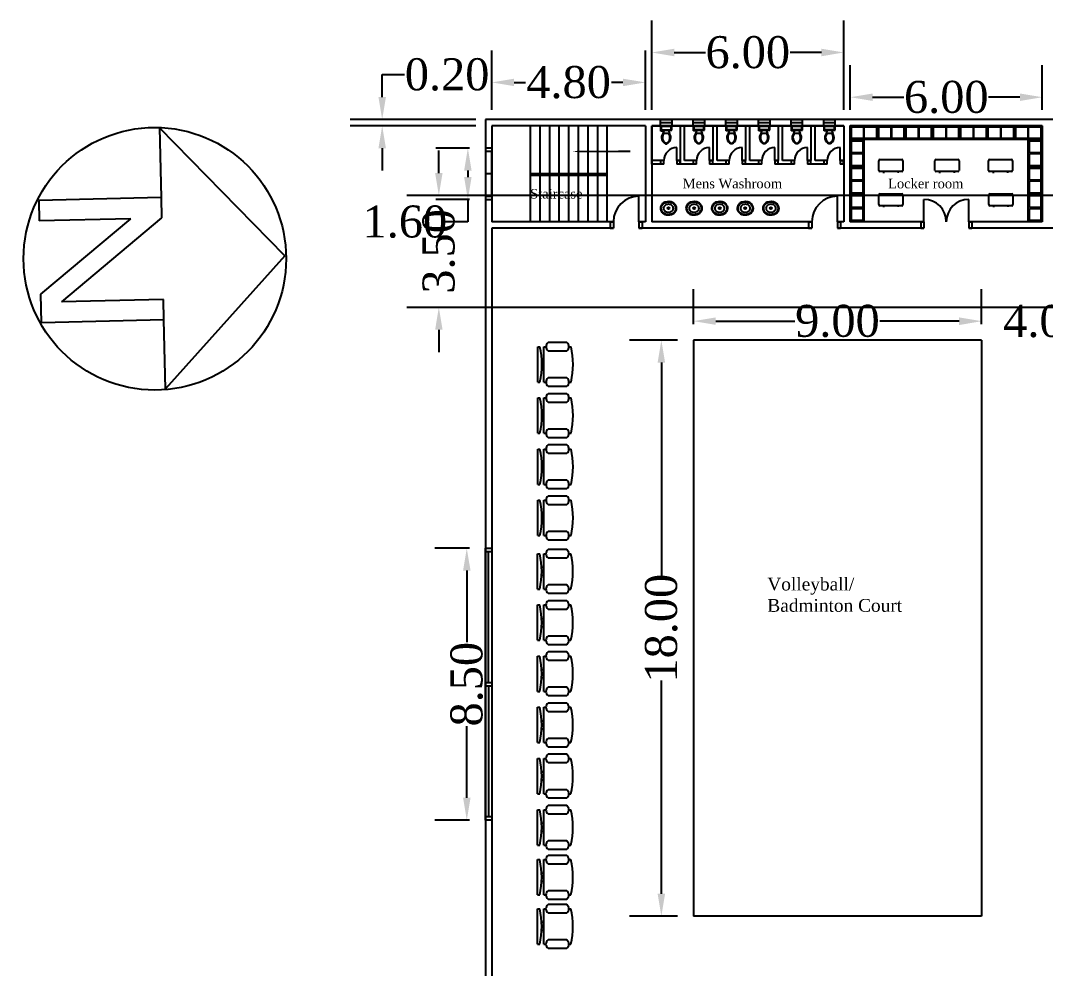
# Model space of a CAD drawing. Header units: metres. Extents: x 31 to 289, y -25 to 127.
# Drawn here: x 31.29 to 63.31, y 21.12 to 50.75 of the extents above; entities that cross this region are included whole.
import ezdxf
from ezdxf import colors
from ezdxf.entities.mleader import LeaderData, LeaderLine
from ezdxf.math import Vec2, Vec3

# ---------------------------------------------------------------- set-up
doc = ezdxf.new("R2010")
doc.units = ezdxf.units.M
doc.header["$MEASUREMENT"] = 0
for name, color, linetype in [('courts', 90, 'Continuous'), ('dim', 50, 'Continuous'), ('dw', 160, 'Continuous'), ('obj', 213, 'Continuous'), ('txt', 130, 'Continuous')]:
    doc.layers.add(name, color=color, linetype=linetype)
doc.styles.get("Standard").update_dxf_attribs({"font": 'times.ttf', "height": 1})
doc.dimstyles.new('1-1m', dxfattribs={"dimtxt": 0.7, "dimasz": 0.7, "dimexe": 1, "dimexo": 0.5, "dimgap": 0.09, "dimtad": 0, "dimtoh": 1, "dimzin": 0, "dimdsep": 46, "dimtxsty": 'Standard', "dimcen": 0.09, "dimclrd": 2, "dimclrt": 2, "dimadec": 0, "dimazin": 0, "dimtfac": 1, "dimtofl": 0, "dimtmove": 0, "dimatfit": 3, "dimfxl": 1, "dimtolj": 1, "dimtzin": 0, "dimarcsym": 0})

# ---------------------------------------------------------------- blocks, each defined once
blk = doc.blocks.new('d1')
at = {"layer": 'dw'}
for p, q in [((0.9, 0.2), (0.9, 1)), ((0, 0.2), (0.1, 0.2)), ((0, 0.2), (0, 0)), ((0, 0), (0.1, 0)), ((0.1, 0.2), (0.1, 0)), ((0.9, 0.2), (1, 0.2)), ((0.9, 0.2), (0.9, 0)), ((0.9, 0), (1, 0)), ((1, 0.2), (1, 0))]:
    blk.add_line(p, q, dxfattribs=at)
blk.add_arc((0.9, 0.2), 0.8, 90, 180, dxfattribs=at)
blk = doc.blocks.new('dd1')
at = {"layer": 'dw'}
for p, q in [((0.1, 0.2), (0.1, 0.9)), ((1.5, 0.2), (1.5, 0.9)), ((0, 0.2), (0.1, 0.2)), ((0, 0.2), (0, 0)), ((0, 0), (0.1, 0)), ((0.1, 0.2), (0.1, 0)), ((1.5, 0.2), (1.6, 0.2)), ((1.5, 0.2), (1.5, 0)), ((1.5, 0), (1.6, 0)), ((1.6, 0.2), (1.6, 0))]:
    blk.add_line(p, q, dxfattribs=at)
for centre, start, end in [((0.1, 0.2), 0, 90), ((1.5, 0.2), 90, 180)]:
    blk.add_arc(centre, 0.7, start, end, dxfattribs=at)
blk = doc.blocks.new('Toilet - top')
for p, q in [((-10, -8.5), (-8, -8.5)), ((-10, -9.5), (-10, -8.5)), ((-7, -9.5), (-10, -9.5)), ((-8, -8.5), (-8, -8)), ((-7, -8), (-7, -9.5)), ((-4, -8), (-6, -14)), ((4, -14), (-4, -14)), ((4, -8), (6, -14)), ((9.5, -6), (9.5, -2))]:
    blk.add_line(p, q)
blk.add_lwpolyline([(10.5, -8), (10.5, 0), (-10.5, 0), (-10.5, -8)], close=True)
for points in [[(-9.5, -2), (-9.5, -6)], [(8.5, -1), (-8.5, -1)], [(-8.5, -7), (8.5, -7)]]:
    blk.add_lwpolyline(points)
for centre, radius, start, end in [((-8.6, -1.9), 0.884, 81.8699, 188.1301), ((-8.6, -6.1), 0.884, 171.8699, 278.1301), ((3.5, -21.6), 12.2, 141.4691, 247.9714), ((4.2, -21.8), 11.3, 136.3677, 238.9468), ((-3.5, -21.6), 12.2, 292.0284, 38.5307), ((-4.2, -21.8), 11.3, 301.053, 43.6321), ((8.6, -1.9), 0.884, 351.8699, 98.1301), ((8.6, -6.1), 0.884, 261.8699, 8.1301), ((0, -27.9), 4, 245.7318, 294.2682), ((0, -29), 4, 254.8605, 285.1395)]:
    blk.add_arc(centre, radius, start, end)
blk = doc.blocks.new('Sink - Oval top')
for p, q in [((-1, 0), (1, 0)), ((0, 1), (0, -1))]:
    blk.add_line(p, q)
at = {"linetype": 'Continuous'}
for points in [[(-12.2, 0.4, 0.117634), (-11.5, -3.4, 0.104469), (-8.9, -6.8, 0.090016), (-5.1, -9.1, 0.08192), (-0.3, -10, 0.08192), (4.5, -9.4, 0.090016), (8.4, -7.4, 0.104469), (11.2, -4.1, 0.117634), (12.2, -0.4, 0.117634), (11.5, 3.4, 0.104469), (8.9, 6.8, 0.090016), (5.1, 9.1, 0.08192), (0.3, 10, 0.08192), (-4.5, 9.4, 0.090016), (-8.4, 7.4, 0.104469), (-11.2, 4.1, 0.117634)], [(-11.3, 0.2, 0.118622), (-10.5, -3.3, 0.104678), (-8.1, -6.4, 0.089562), (-4.5, -8.4, 0.081185), (-0.1, -9.2, 0.081185), (4.3, -8.5, 0.089562), (7.9, -6.6, 0.104678), (10.4, -3.5, 0.118622), (11.3, -0.2, 0.118622), (10.5, 3.3, 0.104678), (8.1, 6.4, 0.089562), (4.5, 8.4, 0.081185), (0.1, 9.2, 0.081185), (-4.3, 8.5, 0.089562), (-7.9, 6.6, 0.104678), (-10.4, 3.5, 0.118622)], [(-7.4, 0.1, 0.118283), (-6.9, -2.2, 0.104607), (-5.3, -4.2, 0.089718), (-3, -5.5, 0.081436), (-0.1, -6, 0.081436), (2.8, -5.6, 0.089718), (5.2, -4.3, 0.104607), (6.9, -2.3, 0.118283), (7.4, -0.1, 0.118283), (6.9, 2.2, 0.104607), (5.3, 4.2, 0.089718), (3, 5.5, 0.081436), (0.1, 6, 0.081436), (-2.8, 5.6, 0.089718), (-5.2, 4.3, 0.104607), (-6.9, 2.3, 0.118283)]]:
    blk.add_lwpolyline(points, format="xyb", close=True, dxfattribs=at)
for radius in [1.5, 1]:
    blk.add_circle((0, 0), radius)
blk = doc.blocks.new('Wall Cabinet - 18 x 36 in front')
for p, q in [((17.5, -1.5), (17.5, -16.5)), ((18.5, -16.5), (18.5, -1.5))]:
    blk.add_line(p, q)
blk.add_lwpolyline([(0, -18), (0, 0), (36, 0), (36, -18)], close=True)
for points in [[(17.5, -16.5), (1.5, -16.5), (1.5, -1.5), (17.5, -1.5)], [(18.5, -1.5), (34.5, -1.5), (34.5, -16.5), (18.5, -16.5)]]:
    blk.add_lwpolyline(points)
blk = doc.blocks.new('Desk - 30 x 60 in.')
at = {"linetype": 'Continuous'}
for p, q in [((-26.999995, 0), (26.999995, 0)), ((-29.999995, -27), (-29.999995, -3)), ((29.999995, -3), (29.999995, -27)), ((26.999995, -30), (-26.999995, -30)), ((-20.000005, -30), (-20.000005, -31)), ((-20.000005, -31), (-16.000005, -31)), ((-16.000005, -31), (-16.000005, -30)), ((15.999995, -31), (15.999995, -30)), ((19.999995, -31), (15.999995, -31)), ((19.999995, -30), (19.999995, -31))]:
    blk.add_line(p, q, dxfattribs=at)
for centre, start, end in [((-26.499995, -3.5), 98.1301, 171.8699), ((26.499995, -3.5), 8.130102, 81.8699), ((-26.499995, -26.5), 188.1301, 261.8699), ((26.499995, -26.5), 278.1301, 351.8699)]:
    blk.add_arc(centre, 3.535534, start, end, dxfattribs=at)
blk = doc.blocks.new('Chair - Desk')
at = {"linetype": 'Continuous'}
for p, q in [((-8.5, 0), (-8.5, -1)), ((-8.5, 0), (8.5, 0)), ((8.5, 0), (8.5, -1)), ((-8.5, -3), (-8.5, -4)), ((-8.5, -3), (8.5, -3)), ((-2, -3), (-2, -1.9355)), ((2, -1.9576), (2, -3)), ((8.5, -3), (8.5, -4)), ((-10.5, -5), (-10.5, -14)), ((-6.5, -14), (-6.5, -5)), ((6.5, -5), (6.5, -14)), ((10.5, -14), (10.5, -5)), ((-8.5, -15), (-8.5, -16)), ((8.5, -15), (8.5, -16))]:
    blk.add_line(p, q, dxfattribs=at)
for centre, radius, start, end in [((-8.5, -6.5), 2.5, 36.8699, 143.1301), ((0, 34.625), 36.625, 256.5803, 283.4197), ((8.5, -6.5), 2.5, 36.8699, 143.1301), ((-8.5, -12.5), 2.5, 216.8699, 323.1301), ((8.5, -12.5), 2.5, 216.8699, 323.1301), ((0, 19.625), 36.625, 256.5803, 283.4197)]:
    blk.add_arc(centre, radius, start, end, dxfattribs=at)
blk = doc.blocks.new('w1')
at = {"layer": 'dw'}
for p, q in [((-0.2, 0), (0, 0)), ((-0.2, -8.5), (-0.2, 0)), ((0, 0), (0, -8.5)), ((-0.2, -0.1), (0, -0.1)), ((-0.1, -4.2), (-0.1, -0.1)), ((-0.2, -4.2), (0, -4.2)), ((-0.2, -4.3), (0, -4.3)), ((-0.1, -4.3), (-0.1, -8.4)), ((0, -8.4), (-0.2, -8.4)), ((0, -8.5), (-0.2, -8.5))]:
    blk.add_line(p, q, dxfattribs=at)
blk = doc.blocks.new('*D38')
at = {"layer": 'Defpoints', "color": 0, "transparency": 16777216}
for p in [(50.812, 48.817), (46.012, 47.46), (50.812, 47.46)]:
    blk.add_point(p, dxfattribs=at)
at = {"layer": 'dim', "color": 0, "lineweight": -2, "transparency": 16777216}
for p, q in [((46.012, 47.96), (46.012, 49.817)), ((50.812, 47.96), (50.812, 49.817))]:
    blk.add_line(p, q, dxfattribs=at)
at = {"layer": 'dim', "color": 2, "lineweight": -2, "transparency": 16777216}
for p, q in [((46.712, 48.817), (47.068, 48.817)), ((50.112, 48.817), (49.756, 48.817))]:
    blk.add_line(p, q, dxfattribs=at)
at = {"layer": 'dim', "color": 2, "transparency": 16777216}
for points in [[(46.712, 48.933), (46.712, 48.7), (46.012, 48.817)], [(50.112, 48.933), (50.112, 48.7), (50.812, 48.817)]]:
    blk.add_solid(points, dxfattribs=at)
at = {"layer": 'dim', "color": 2, "transparency": 16777216, "insert": (48.412, 48.817), "char_height": 1, "attachment_point": 5}
blk.add_mtext('\\A1;4.80', dxfattribs=at)
blk = doc.blocks.new('*D39')
at = {"layer": 'Defpoints', "color": 0, "transparency": 16777216}
for p in [(57.012, 49.752), (51.012, 47.46), (57.012, 47.46)]:
    blk.add_point(p, dxfattribs=at)
at = {"layer": 'dim', "color": 0, "lineweight": -2, "transparency": 16777216}
for p, q in [((51.012, 47.96), (51.012, 50.752)), ((57.012, 47.96), (57.012, 50.752))]:
    blk.add_line(p, q, dxfattribs=at)
at = {"layer": 'dim', "color": 2, "lineweight": -2, "transparency": 16777216}
for p, q in [((51.712, 49.752), (52.688, 49.752)), ((56.312, 49.752), (55.336, 49.752))]:
    blk.add_line(p, q, dxfattribs=at)
at = {"layer": 'dim', "color": 2, "transparency": 16777216}
for points in [[(51.712, 49.869), (51.712, 49.635), (51.012, 49.752)], [(56.312, 49.869), (56.312, 49.635), (57.012, 49.752)]]:
    blk.add_solid(points, dxfattribs=at)
at = {"layer": 'dim', "color": 2, "transparency": 16777216, "insert": (54.012, 49.752), "char_height": 1, "attachment_point": 5}
blk.add_mtext('\\A1;6.00', dxfattribs=at)
blk = doc.blocks.new('*D40')
at = {"layer": 'Defpoints', "color": 0, "transparency": 16777216}
for p in [(57.212, 48.354), (57.212, 47.46), (63.212, 47.46)]:
    blk.add_point(p, dxfattribs=at)
at = {"layer": 'dim', "color": 0, "lineweight": -2, "transparency": 16777216}
for p, q in [((57.212, 47.96), (57.212, 49.354)), ((63.212, 47.96), (63.212, 49.354))]:
    blk.add_line(p, q, dxfattribs=at)
at = {"layer": 'dim', "color": 2, "lineweight": -2, "transparency": 16777216}
for p, q in [((57.912, 48.354), (58.888, 48.354)), ((62.512, 48.354), (61.536, 48.354))]:
    blk.add_line(p, q, dxfattribs=at)
at = {"layer": 'dim', "color": 2, "transparency": 16777216}
for points in [[(57.912, 48.471), (57.912, 48.237), (57.212, 48.354)], [(62.512, 48.471), (62.512, 48.237), (63.212, 48.354)]]:
    blk.add_solid(points, dxfattribs=at)
at = {"layer": 'dim', "color": 2, "transparency": 16777216, "insert": (60.212, 48.354), "char_height": 1, "attachment_point": 5}
blk.add_mtext('\\A1;6.00', dxfattribs=at)
blk = doc.blocks.new('*D44')
at = {"layer": 'Defpoints', "color": 0, "transparency": 16777216}
for p in [(61.312, 41.356), (52.312, 40.76), (61.312, 40.76)]:
    blk.add_point(p, dxfattribs=at)
at = {"layer": 'dim', "color": 0, "lineweight": -2, "transparency": 16777216}
for p, q in [((52.312, 41.26), (52.312, 42.356)), ((61.312, 41.26), (61.312, 42.356))]:
    blk.add_line(p, q, dxfattribs=at)
at = {"layer": 'dim', "color": 2, "lineweight": -2, "transparency": 16777216}
for p, q in [((53.012, 41.356), (55.485, 41.356)), ((60.612, 41.356), (58.138, 41.356))]:
    blk.add_line(p, q, dxfattribs=at)
at = {"layer": 'dim', "color": 2, "transparency": 16777216}
for points in [[(53.012, 41.473), (53.012, 41.24), (52.312, 41.356)], [(60.612, 41.473), (60.612, 41.24), (61.312, 41.356)]]:
    blk.add_solid(points, dxfattribs=at)
at = {"layer": 'dim', "color": 2, "transparency": 16777216, "insert": (56.812, 41.356), "char_height": 1, "attachment_point": 5}
blk.add_mtext('\\A1;9.00', dxfattribs=at)
blk = doc.blocks.new('*D45')
at = {"layer": 'Defpoints', "color": 0, "transparency": 16777216}
for p in [(65.312, 41.352), (61.312, 40.76), (65.312, 40.76)]:
    blk.add_point(p, dxfattribs=at)
at = {"layer": 'dim', "color": 0, "lineweight": -2, "transparency": 16777216}
for p, q in [((61.312, 41.26), (61.312, 42.352)), ((65.312, 41.26), (65.312, 42.352))]:
    blk.add_line(p, q, dxfattribs=at)
at = {"layer": 'dim', "color": 2, "lineweight": -2, "transparency": 16777216}
for p, q in [((60.612, 41.352), (59.912, 41.352)), ((66.012, 41.352), (66.712, 41.352))]:
    blk.add_line(p, q, dxfattribs=at)
at = {"layer": 'dim', "color": 2, "transparency": 16777216}
for points in [[(60.612, 41.468), (60.612, 41.235), (61.312, 41.352)], [(66.012, 41.468), (66.012, 41.235), (65.312, 41.352)]]:
    blk.add_solid(points, dxfattribs=at)
at = {"layer": 'dim', "color": 2, "transparency": 16777216, "insert": (63.312, 41.352), "char_height": 1, "attachment_point": 5}
blk.add_mtext('\\A1;4.00', dxfattribs=at)
blk = doc.blocks.new('*D47')
at = {"layer": 'Defpoints', "color": 0, "transparency": 16777216}
for p in [(52.312, 40.76), (51.311, 22.76), (52.312, 22.76)]:
    blk.add_point(p, dxfattribs=at)
at = {"layer": 'dim', "color": 0, "lineweight": -2, "transparency": 16777216}
for p, q in [((51.812, 40.76), (50.311, 40.76)), ((51.812, 22.76), (50.311, 22.76))]:
    blk.add_line(p, q, dxfattribs=at)
at = {"layer": 'dim', "color": 2, "lineweight": -2, "transparency": 16777216}
for p, q in [((51.311, 40.06), (51.311, 33.398)), ((51.311, 23.46), (51.311, 30.122))]:
    blk.add_line(p, q, dxfattribs=at)
at = {"layer": 'dim', "color": 2, "transparency": 16777216}
for points in [[(51.194, 40.06), (51.428, 40.06), (51.311, 40.76)], [(51.194, 23.46), (51.428, 23.46), (51.311, 22.76)]]:
    blk.add_solid(points, dxfattribs=at)
at = {"layer": 'dim', "color": 2, "transparency": 16777216, "insert": (51.311, 31.76), "char_height": 1, "attachment_point": 5, "rotation": 90}
blk.add_mtext('\\A1;18.00', dxfattribs=at)
blk = doc.blocks.new('*D56')
at = {"layer": 'Defpoints', "color": 0, "transparency": 16777216}
for p in [(45.812, 34.26), (45.232, 25.76), (45.812, 25.76)]:
    blk.add_point(p, dxfattribs=at)
at = {"layer": 'dim', "color": 0, "lineweight": -2, "transparency": 16777216}
for p, q in [((45.312, 34.26), (44.232, 34.26)), ((45.312, 25.76), (44.232, 25.76))]:
    blk.add_line(p, q, dxfattribs=at)
at = {"layer": 'dim', "color": 2, "lineweight": -2, "transparency": 16777216}
for p, q in [((45.232, 33.56), (45.232, 31.321)), ((45.232, 26.46), (45.232, 28.699))]:
    blk.add_line(p, q, dxfattribs=at)
at = {"layer": 'dim', "color": 2, "transparency": 16777216}
for points in [[(45.116, 33.56), (45.349, 33.56), (45.232, 34.26)], [(45.116, 26.46), (45.349, 26.46), (45.232, 25.76)]]:
    blk.add_solid(points, dxfattribs=at)
at = {"layer": 'dim', "color": 2, "transparency": 16777216, "insert": (45.232, 30.01), "char_height": 1, "attachment_point": 5, "rotation": 90}
blk.add_mtext('\\A1;8.50', dxfattribs=at)
blk = doc.blocks.new('*D60')
at = {"layer": 'Defpoints', "color": 0, "transparency": 16777216}
for p in [(45.812, 46.76), (45.266, 45.16), (45.812, 45.16)]:
    blk.add_point(p, dxfattribs=at)
at = {"layer": 'dim', "color": 0, "lineweight": -2, "transparency": 16777216}
for p, q in [((45.312, 46.76), (44.266, 46.76)), ((45.312, 45.16), (44.266, 45.16))]:
    blk.add_line(p, q, dxfattribs=at)
at = {"layer": 'dim', "color": 2, "lineweight": -2, "transparency": 16777216}
for p, q in [((45.266, 46.06), (45.266, 45.86)), ((45.266, 45.16), (45.266, 44.46)), ((45.266, 44.46), (44.566, 44.46))]:
    blk.add_line(p, q, dxfattribs=at)
at = {"layer": 'dim', "color": 2, "transparency": 16777216}
for points in [[(45.149, 46.06), (45.382, 46.06), (45.266, 46.76)], [(45.149, 45.86), (45.382, 45.86), (45.266, 45.16)]]:
    blk.add_solid(points, dxfattribs=at)
at = {"layer": 'dim', "color": 2, "transparency": 16777216, "insert": (43.297, 44.46), "char_height": 1, "attachment_point": 5}
blk.add_mtext('\\A1;1.60', dxfattribs=at)
blk = doc.blocks.new('*D67')
at = {"layer": 'Defpoints', "color": 0, "transparency": 16777216}
for p in [(42.589, 47.66), (46.012, 47.66), (46.012, 47.46)]:
    blk.add_point(p, dxfattribs=at)
at = {"layer": 'dim', "color": 2, "lineweight": -2, "transparency": 16777216}
for p, q in [((42.589, 48.36), (42.589, 49.06)), ((42.589, 49.06), (43.289, 49.06)), ((42.589, 46.76), (42.589, 46.06))]:
    blk.add_line(p, q, dxfattribs=at)
at = {"layer": 'dim', "color": 0, "lineweight": -2, "transparency": 16777216}
for p, q in [((45.512, 47.66), (41.589, 47.66)), ((45.512, 47.46), (41.589, 47.46))]:
    blk.add_line(p, q, dxfattribs=at)
at = {"layer": 'dim', "color": 2, "transparency": 16777216}
for points in [[(42.473, 48.36), (42.706, 48.36), (42.589, 47.66)], [(42.473, 46.76), (42.706, 46.76), (42.589, 47.46)]]:
    blk.add_solid(points, dxfattribs=at)
at = {"layer": 'dim', "color": 2, "transparency": 16777216, "insert": (44.618, 49.06), "char_height": 1, "attachment_point": 5}
blk.add_mtext('\\A1;0.20', dxfattribs=at)
blk = doc.blocks.new('*D117')
at = {"layer": 'Defpoints', "color": 0, "transparency": 16777216}
for p in [(87.761, 45.285), (44.359, 41.785), (87.761, 41.785)]:
    blk.add_point(p, dxfattribs=at)
at = {"layer": 'dim', "color": 2, "lineweight": -2, "transparency": 16777216}
for p, q in [((44.359, 45.985), (44.359, 46.685)), ((44.359, 41.085), (44.359, 40.385))]:
    blk.add_line(p, q, dxfattribs=at)
at = {"layer": 'dim', "color": 0, "lineweight": -2, "transparency": 16777216}
for p, q in [((87.261, 45.285), (43.359, 45.285)), ((87.261, 41.785), (43.359, 41.785))]:
    blk.add_line(p, q, dxfattribs=at)
at = {"layer": 'dim', "color": 2, "transparency": 16777216}
for points in [[(44.243, 45.985), (44.476, 45.985), (44.359, 45.285)], [(44.243, 41.085), (44.476, 41.085), (44.359, 41.785)]]:
    blk.add_solid(points, dxfattribs=at)
at = {"layer": 'dim', "color": 2, "transparency": 16777216, "insert": (44.359, 43.535), "char_height": 1, "attachment_point": 5, "rotation": 90}
blk.add_mtext('\\A1;3.50', dxfattribs=at)
blk = doc.blocks.new('North Arrow')
for p, q in [((0, 0), (-12.86, -11.999)), ((0, 0), (12.782, -11.999)), ((-12.86, -11.999), (-6, -11.999)), ((-6, -11.999), (-6, -23.999)), ((-6, -11.999), (-4, -11.999)), ((-4, -11.999), (4, -21.999)), ((4, -11.999), (4, -21.999)), ((6, -11.999), (4, -11.999)), ((12.782, -11.999), (6, -11.999)), ((6, -11.999), (6, -23.999)), ((3.195, -23.996), (-4, -15.002)), ((-4, -15.002), (-4, -23.999)), ((-6, -23.999), (-4, -23.999)), ((6, -23.999), (3.195, -23.999))]:
    blk.add_line(p, q)
blk.add_circle((-0.013, -12.745), 12.885)

msp = doc.modelspace()

# ---------------------------------------------------------------- linework, layer by layer
for p, q in [((45.812, 47.66), (45.812, -17.34)), ((80.812, 47.66), (45.812, 47.66)), ((46.012, 47.46), (46.012, 44.46)), ((50.812, 47.46), (46.012, 47.46)), ((47.212, 47.46), (47.212, 45.96)), ((47.512, 47.46), (47.512, 45.96)), ((47.812, 47.46), (47.812, 45.96)), ((48.112, 47.46), (48.112, 45.96)), ((48.412, 47.46), (48.412, 45.96)), ((48.712, 47.46), (48.712, 45.96)), ((49.012, 47.46), (49.012, 45.96)), ((49.312, 47.46), (49.312, 45.96)), ((49.612, 47.46), (49.612, 45.96)), ((50.812, 47.46), (50.812, 44.46)), ((51.012, 47.46), (51.012, 44.46)), ((57.012, 47.46), (51.012, 47.46)), ((51.012, 47.46), (57.012, 47.46)), ((51.012, 46.26), (51.012, 47.46)), ((51.912, 46.26), (51.912, 47.46)), ((52.032, 46.38), (52.032, 47.46)), ((52.932, 46.38), (52.932, 47.46)), ((53.052, 46.38), (53.052, 47.46)), ((53.952, 46.38), (53.952, 47.46)), ((54.072, 46.38), (54.072, 47.46)), ((54.972, 46.38), (54.972, 47.46)), ((55.092, 46.38), (55.092, 47.46)), ((55.992, 46.38), (55.992, 47.46)), ((56.112, 46.38), (56.112, 47.46)), ((57.012, 47.46), (57.012, 44.46)), ((57.012, 47.46), (57.012, 46.26)), ((57.212, 47.46), (57.212, 44.46)), ((63.212, 47.46), (57.212, 47.46)), ((63.212, 47.46), (63.212, 44.46)), ((51.392, 46.38), (51.012, 46.38)), ((51.392, 46.26), (51.012, 46.26)), ((51.912, 46.38), (51.792, 46.38)), ((52.412, 46.26), (51.792, 46.26)), ((52.412, 46.38), (52.032, 46.38)), ((52.932, 46.38), (52.812, 46.38)), ((53.432, 46.26), (52.812, 46.26)), ((53.432, 46.38), (53.052, 46.38)), ((53.952, 46.38), (53.832, 46.38)), ((54.452, 46.26), (53.832, 46.26)), ((54.452, 46.38), (54.072, 46.38)), ((54.972, 46.38), (54.852, 46.38)), ((55.472, 46.26), (54.852, 46.26)), ((55.472, 46.38), (55.092, 46.38)), ((55.992, 46.38), (55.872, 46.38)), ((56.492, 46.26), (55.872, 46.26)), ((56.492, 46.38), (56.112, 46.38)), ((57.012, 46.38), (56.892, 46.38)), ((57.012, 46.26), (56.892, 46.26)), ((49.612, 45.96), (47.212, 45.96)), ((47.212, 45.96), (47.212, 45.91)), ((49.612, 45.91), (47.212, 45.91)), ((47.212, 45.91), (47.212, 44.46)), ((47.512, 45.91), (47.512, 44.46)), ((47.812, 45.91), (47.812, 44.46)), ((48.112, 45.91), (48.112, 44.46)), ((48.412, 45.91), (48.412, 44.46)), ((48.712, 45.91), (48.712, 44.46)), ((49.012, 45.91), (49.012, 44.46)), ((49.312, 45.91), (49.312, 44.46)), ((49.612, 45.96), (49.612, 45.91)), ((49.612, 45.91), (49.612, 44.46)), ((49.812, 44.46), (46.012, 44.46)), ((46.012, 44.26), (46.012, -13.94)), ((49.812, 44.26), (46.012, 44.26)), ((50.812, 44.46), (50.612, 44.46)), ((56.012, 44.26), (50.612, 44.26)), ((56.012, 44.46), (51.012, 44.46)), ((57.012, 44.46), (56.812, 44.46)), ((59.512, 44.26), (56.812, 44.26)), ((59.512, 44.46), (57.212, 44.46)), ((63.212, 44.46), (60.912, 44.46)), ((65.712, 44.26), (60.912, 44.26))]:
    msp.add_line(p, q)
at = {"layer": 'courts'}
for p, q in [((52.312, 40.76), (52.312, 22.76)), ((61.312, 40.76), (52.312, 40.76)), ((61.312, 40.76), (61.312, 22.76)), ((61.312, 22.76), (52.312, 22.76))]:
    msp.add_line(p, q, dxfattribs=at)
at = {"layer": 'dw'}
for p, q in [((51.285, 47.66), (51.635, 47.66)), ((51.285, 47.46), (51.285, 47.66)), ((51.285, 47.56), (51.635, 47.56)), ((51.635, 47.46), (51.285, 47.46)), ((51.635, 47.66), (51.635, 47.46)), ((52.305, 47.66), (52.655, 47.66)), ((52.305, 47.46), (52.305, 47.66)), ((52.305, 47.56), (52.655, 47.56)), ((52.655, 47.46), (52.305, 47.46)), ((52.655, 47.66), (52.655, 47.46)), ((53.325, 47.66), (53.675, 47.66)), ((53.325, 47.46), (53.325, 47.66)), ((53.325, 47.56), (53.675, 47.56)), ((53.675, 47.46), (53.325, 47.46)), ((53.675, 47.66), (53.675, 47.46)), ((54.345, 47.66), (54.695, 47.66)), ((54.345, 47.46), (54.345, 47.66)), ((54.345, 47.56), (54.695, 47.56)), ((54.695, 47.46), (54.345, 47.46)), ((54.695, 47.66), (54.695, 47.46)), ((55.365, 47.66), (55.715, 47.66)), ((55.365, 47.46), (55.365, 47.66)), ((55.365, 47.56), (55.715, 47.56)), ((55.715, 47.46), (55.365, 47.46)), ((55.715, 47.66), (55.715, 47.46)), ((56.385, 47.66), (56.735, 47.66)), ((56.385, 47.46), (56.385, 47.66)), ((56.385, 47.56), (56.735, 47.56)), ((56.735, 47.46), (56.385, 47.46)), ((56.735, 47.66), (56.735, 47.46)), ((46.012, 46.76), (45.812, 46.76)), ((45.812, 46.76), (45.812, 46.66)), ((46.012, 46.76), (46.012, 46.66)), ((51.792, 46.38), (51.792, 46.78)), ((52.812, 46.38), (52.812, 46.78)), ((53.832, 46.38), (53.832, 46.78)), ((54.852, 46.38), (54.852, 46.78)), ((55.872, 46.38), (55.872, 46.78)), ((56.892, 46.38), (56.892, 46.78)), ((46.012, 46.66), (45.812, 46.66)), ((45.812, 46.66), (45.812, 45.26)), ((46.012, 45.96), (46.012, 46.66)), ((51.292, 46.26), (51.292, 46.38)), ((51.392, 46.38), (51.292, 46.38)), ((51.392, 46.26), (51.292, 46.26)), ((51.392, 46.26), (51.392, 46.38)), ((51.792, 46.38), (51.792, 46.26)), ((51.792, 46.38), (51.892, 46.38)), ((51.892, 46.26), (51.792, 46.26)), ((51.892, 46.38), (51.892, 46.26)), ((52.312, 46.26), (52.312, 46.38)), ((52.412, 46.38), (52.312, 46.38)), ((52.412, 46.26), (52.312, 46.26)), ((52.412, 46.26), (52.412, 46.38)), ((52.812, 46.38), (52.812, 46.26)), ((52.812, 46.38), (52.912, 46.38)), ((52.912, 46.26), (52.812, 46.26)), ((52.912, 46.38), (52.912, 46.26)), ((53.332, 46.26), (53.332, 46.38)), ((53.432, 46.38), (53.332, 46.38)), ((53.432, 46.26), (53.332, 46.26)), ((53.432, 46.26), (53.432, 46.38)), ((53.832, 46.38), (53.832, 46.26)), ((53.832, 46.38), (53.932, 46.38)), ((53.932, 46.26), (53.832, 46.26)), ((53.932, 46.38), (53.932, 46.26)), ((54.352, 46.26), (54.352, 46.38)), ((54.452, 46.38), (54.352, 46.38)), ((54.452, 46.26), (54.352, 46.26)), ((54.452, 46.26), (54.452, 46.38)), ((54.852, 46.38), (54.852, 46.26)), ((54.852, 46.38), (54.952, 46.38)), ((54.952, 46.26), (54.852, 46.26)), ((54.952, 46.38), (54.952, 46.26)), ((55.372, 46.26), (55.372, 46.38)), ((55.472, 46.38), (55.372, 46.38)), ((55.472, 46.26), (55.372, 46.26)), ((55.472, 46.26), (55.472, 46.38)), ((55.872, 46.38), (55.872, 46.26)), ((55.872, 46.38), (55.972, 46.38)), ((55.972, 46.26), (55.872, 46.26)), ((55.972, 46.38), (55.972, 46.26)), ((56.392, 46.26), (56.392, 46.38)), ((56.492, 46.38), (56.392, 46.38)), ((56.492, 46.26), (56.392, 46.26)), ((56.492, 46.26), (56.492, 46.38)), ((56.892, 46.38), (56.892, 46.26)), ((56.892, 46.38), (56.992, 46.38)), ((56.992, 46.26), (56.892, 46.26)), ((56.992, 46.38), (56.992, 46.26)), ((46.012, 45.96), (45.812, 45.96)), ((46.012, 45.26), (46.012, 45.96)), ((45.812, 45.26), (46.012, 45.26)), ((45.812, 45.26), (45.812, 45.16)), ((45.812, 45.16), (46.012, 45.16)), ((46.012, 45.26), (46.012, 45.16))]:
    msp.add_line(p, q, dxfattribs=at)
for centre in [(51.792, 46.38), (52.812, 46.38), (53.832, 46.38), (54.852, 46.38), (55.872, 46.38), (56.892, 46.38)]:
    msp.add_arc(centre, 0.4, 90, 180, dxfattribs=at)

# ---------------------------------------------------------------- block references
at = {"xscale": 0.06498415201484763, "yscale": 0.06498415201484763, "zscale": 0.06498415201484763, "rotation": 89.99999999999997}
for p in [(47.449, 40.006), (47.449, 38.406), (47.449, 36.806), (47.449, 35.206), (47.445, 33.536), (47.445, 31.936), (47.445, 30.336), (47.445, 28.736), (47.445, 27.136), (47.445, 25.536), (47.445, 23.975), (47.445, 22.438)]:
    msp.add_blockref('Chair - Desk', p, dxfattribs=at)
at = {"layer": 'dw'}
for name, p in [('d1', (49.712, 44.26)), ('d1', (55.912, 44.26)), ('dd1', (59.412, 44.26)), ('w1', (46.012, 34.26))]:
    msp.add_blockref(name, p, dxfattribs=at)
at = {"layer": 'obj'}
for name, p, xscale, yscale, zscale in [('Toilet - top', (51.462, 47.455), 0.01682500892709509, 0.01682500892709509, 0.01682500892709509), ('Toilet - top', (52.482, 47.46), 0.01682500892709509, 0.01682500892709509, 0.01682500892709509), ('Toilet - top', (53.502, 47.46), 0.01682500892709509, 0.01682500892709509, 0.01682500892709509), ('Toilet - top', (54.522, 47.46), 0.01682500892709509, 0.01682500892709509, 0.01682500892709509), ('Toilet - top', (55.542, 47.46), 0.01682500892709509, 0.01682500892709509, 0.01682500892709509), ('Toilet - top', (56.562, 47.46), 0.01682500892709509, 0.01682500892709509, 0.01682500892709509), ('Wall Cabinet - 18 x 36 in front', (57.212, 47.46), 0.02376646116668583, 0.02376646116668583, 0.02376646116668583), ('Wall Cabinet - 18 x 36 in front', (58.067, 47.46), 0.02376646116668583, 0.02376646116668583, 0.02376646116668583), ('Wall Cabinet - 18 x 36 in front', (58.923, 47.46), 0.02376646116668583, 0.02376646116668583, 0.02376646116668583), ('Wall Cabinet - 18 x 36 in front', (59.779, 47.46), 0.02376646116668583, 0.02376646116668583, 0.02376646116668583), ('Wall Cabinet - 18 x 36 in front', (60.634, 47.46), 0.02376646116668583, 0.02376646116668583, 0.02376646116668583), ('Wall Cabinet - 18 x 36 in front', (61.49, 47.46), 0.02376646116668583, 0.02376646116668583, 0.02376646116668583), ('Wall Cabinet - 18 x 36 in front', (62.345, 47.46), 0.02376646116668583, 0.02376646116668583, 0.02376646116668583), ('Desk - 30 x 60 in.', (58.483, 46.406), 0.01254998092653414, 0.01254998092653414, 0.01254998092653414), ('Desk - 30 x 60 in.', (60.235, 46.406), 0.01254998092653414, 0.01254998092653414, 0.01254998092653414), ('Desk - 30 x 60 in.', (61.908, 46.406), 0.01254998092653414, 0.01254998092653414, 0.01254998092653414), ('Desk - 30 x 60 in.', (58.483, 45.336), 0.01254998092653414, 0.01254998092653414, 0.01254998092653414), ('Desk - 30 x 60 in.', (61.916, 45.336), 0.01254998092653414, 0.01254998092653414, 0.01254998092653414), ('Sink - Oval top', (51.533, 44.883), 0.02079870980155859, 0.02079870980155859, 0.02079870980155859), ('Sink - Oval top', (52.333, 44.883), 0.02079870980155859, 0.02079870980155859, 0.02079870980155859), ('Sink - Oval top', (53.133, 44.883), 0.02079870980155859, 0.02079870980155859, 0.02079870980155859), ('Sink - Oval top', (53.933, 44.883), 0.02079870980155859, 0.02079870980155859, 0.02079870980155859), ('Sink - Oval top', (54.733, 44.883), 0.02079870980155859, 0.02079870980155859, 0.02079870980155859)]:
    msp.add_blockref(name, p, dxfattribs=dict(at, xscale=xscale, yscale=yscale, zscale=zscale))
at = {"layer": 'obj', "xscale": 0.02376646116668583, "yscale": 0.02376646116668583, "zscale": 0.02376646116668583, "rotation": 270}
for p in [(57.64, 47.032), (63.201, 47.032), (57.64, 46.177), (63.201, 46.177), (57.64, 45.321), (63.201, 45.321)]:
    msp.add_blockref('Wall Cabinet - 18 x 36 in front', p, dxfattribs=at)
at = {"layer": 'txt', "xscale": 0.3183814818159543, "yscale": 0.3183814818159543, "zscale": 0.3183814818159543, "rotation": 271.3429914925584}
msp.add_blockref('North Arrow', (39.544, 43.397), dxfattribs=at)

# ---------------------------------------------------------------- texts
at = {"layer": 'txt', "attachment_point": 1}
for s, insert, char_height in [('Mens Washroom', (51.977, 45.807), 0.3), ('Locker room', (58.394, 45.807), 0.3), ('Staircase', (47.212, 45.488), 0.3), ('\\pxt8;Volleyball/\\P\\ptz;Badminton Court', (54.621, 33.339), 0.4)]:
    msp.add_mtext_dynamic_manual_height_columns(s, width=5.06334, gutter_width=1, heights=[1.244], dxfattribs=dict(at, insert=insert, char_height=char_height))

# ---------------------------------------------------------------- dimensions: what is measured, and where the dimension line sits
at = {"layer": 'dim'}
for p1, p2, distance, picture, middle in [((51.012, 47.46), (57.012, 47.46), 2.292, '*D39', (54.012, 49.752)), ((46.012, 47.46), (46.012, 47.66), 3.423, '*D67', (44.618, 49.06)), ((46.012, 47.46), (50.812, 47.46), 1.357, '*D38', (48.412, 48.817)), ((63.212, 47.46), (57.212, 47.46), -0.894, '*D40', (60.212, 48.354)), ((45.812, 46.76), (45.812, 45.16), -0.546, '*D60', (43.297, 44.46)), ((52.312, 40.76), (61.312, 40.76), 0.596, '*D44', (56.812, 41.356)), ((61.312, 40.76), (65.312, 40.76), 0.592, '*D45', (63.312, 41.352)), ((52.312, 40.76), (52.312, 22.76), -1.001, '*D47', (51.311, 31.76)), ((45.812, 34.26), (45.812, 25.76), -0.58, '*D56', (45.232, 30.01))]:
    dim = msp.add_aligned_dim(p1=p1, p2=p2, distance=distance, dimstyle='1-1m', dxfattribs=at)
    dim.commit()
    dim.dimension.update_dxf_attribs({"geometry": picture, "text_midpoint": middle})
dim = msp.add_linear_dim(base=(44.359, 41.785), p1=(87.761, 45.285), p2=(87.761, 41.785), angle=90, dimstyle='1-1m', dxfattribs=at)
dim.commit()
dim.dimension.update_dxf_attribs({"geometry": '*D117', "text_midpoint": (44.359, 43.535), "dimtype": 160})

# ---------------------------------------------------------------- leaders
ml = msp.add_multileader_mtext('Standard')
ml.set_content('', color=256)
ml.set_leader_properties()
ml.build(insert=Vec2(0, 0))
ml.multileader.update_dxf_attribs({"dogleg_length": 0.36, "arrow_head_size": 0.18})
ctx = ml.context
ctx.base_point, ctx.char_height, ctx.arrow_head_size, ctx.landing_gap_size, ctx.plane_origin, ctx.plane_x_axis, ctx.plane_y_axis = Vec3(50.514, 46.67), 0.18, 0.18, 0.09, Vec3(48.554, 45.946), Vec3(-0.999991, -0.004333), Vec3(0.004333, -0.999991)
ctx.text_align_type = 2
notes = []
notes.append((ctx, [(0, (1, 1, 0), (49.974, 46.668), (0.999991, 0.004333), 0.36, [(0, [(48.551, 46.658)], 0, [])])]))
ctx.mtext.insert, ctx.mtext.text_direction, ctx.mtext.rotation, ctx.mtext.alignment, ctx.mtext.flow_direction = Vec3(50.424, 46.58), Vec3(-0.999991, -0.004333), 3.145926, 3, 5
for ctx, leaders in notes:
    for number, flags, end, landing, length, lines in leaders:
        leader = LeaderData()
        leader.index, (leader.has_last_leader_line, leader.has_dogleg_vector, leader.attachment_direction) = number, flags
        leader.last_leader_point, leader.dogleg_vector, leader.dogleg_length = Vec3(end), Vec3(landing), length
        for number, points, colour, breaks in lines:
            line = LeaderLine()
            line.index, line.vertices, line.color, line.breaks = number, Vec3.list(points), colors.encode_raw_color(colour), breaks
            leader.lines.append(line)
        ctx.leaders.append(leader)

doc.saveas('drawing.dxf')
